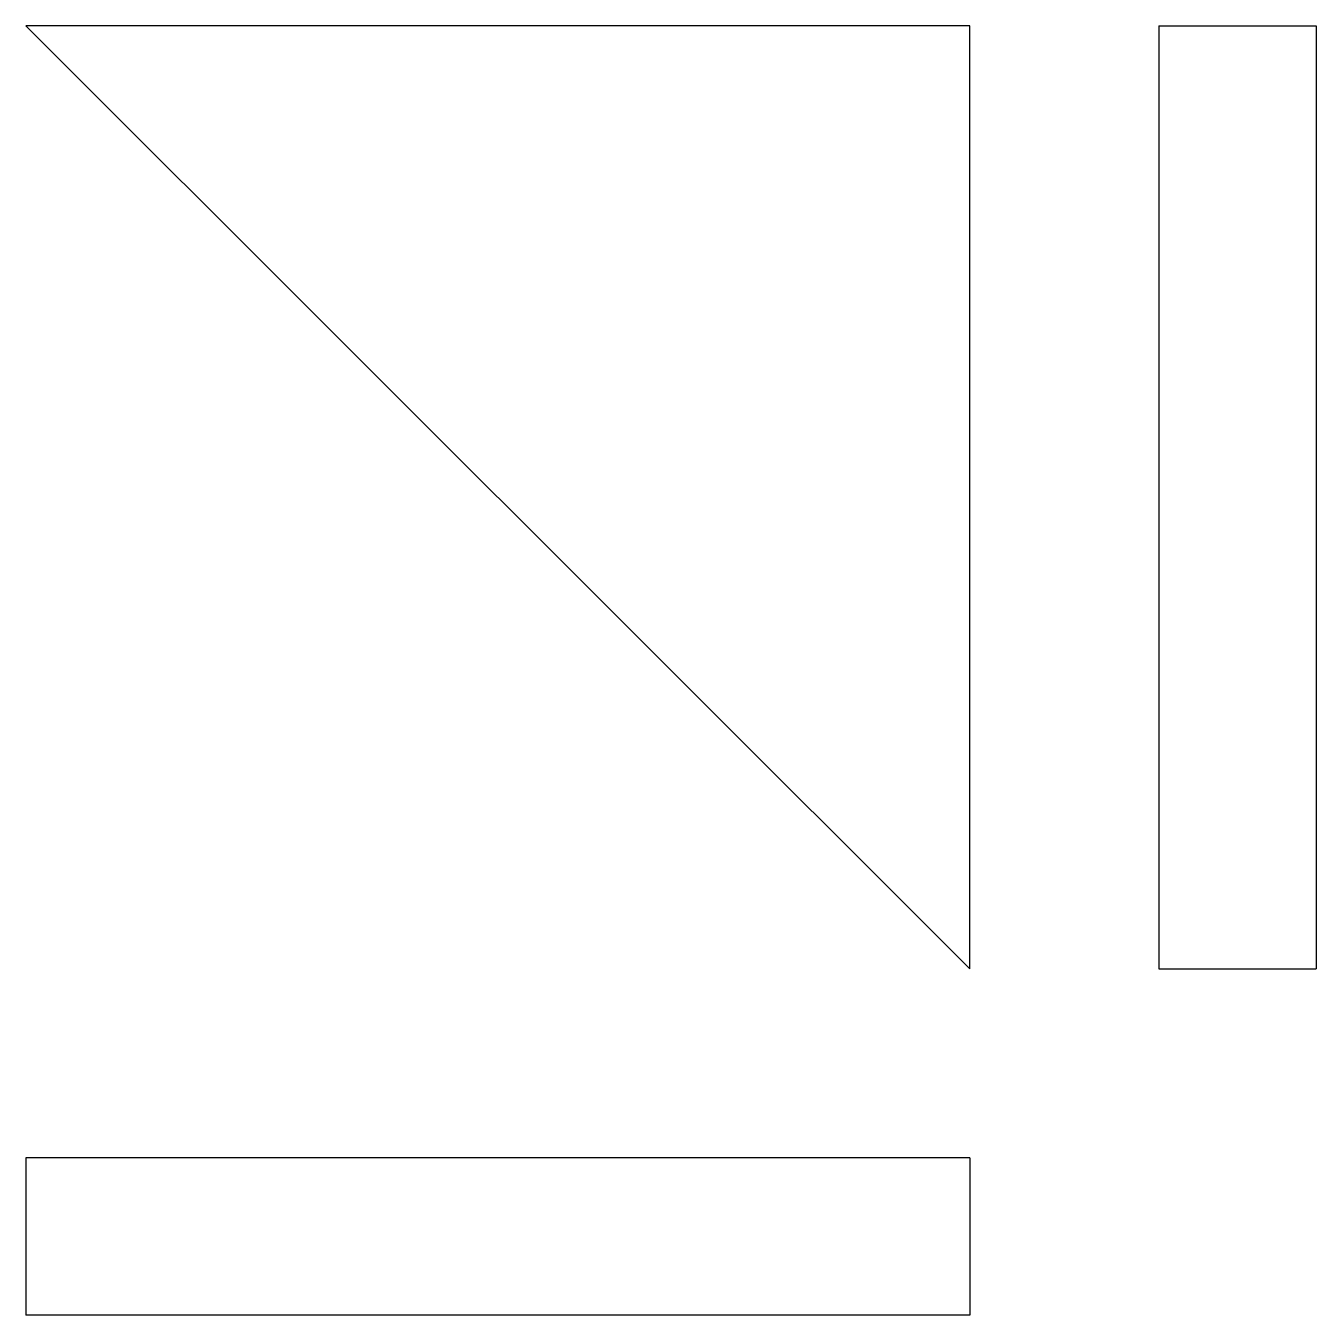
# Model space of a CAD drawing. Extents: x 0 to 2.04, y 0 to 2.04.
import ezdxf

# ---------------------------------------------------------------- set-up
doc = ezdxf.new("R2010")
doc.units = 0
for name, color, linetype in [('FRONT', 7, 'CONTINUOUS'), ('LEFT', 7, 'CONTINUOUS'), ('TOP', 7, 'CONTINUOUS')]:
    doc.layers.add(name, color=color, linetype=linetype)

msp = doc.modelspace()

# ---------------------------------------------------------------- linework, layer by layer
at = {"layer": 'FRONT'}
for p, q in [((0, 2.042284), (1.495804, 0.548578)), ((1.495804, 2.042284), (0, 2.042284)), ((1.495804, 0.548578), (1.495804, 2.042284))]:
    msp.add_line(p, q, dxfattribs=at)
at = {"layer": 'LEFT'}
for p, q in [((1.794965, 2.042284), (2.044382, 2.042284)), ((1.794965, 2.042284), (1.794965, 0.548578)), ((2.044382, 2.042284), (2.044382, 0.548578)), ((1.794965, 0.548578), (2.044382, 0.548578))]:
    msp.add_line(p, q, dxfattribs=at)
at = {"layer": 'TOP'}
for p, q in [((0, 0.249417), (0, 0)), ((1.495804, 0.249417), (0, 0.249417)), ((1.495804, 0.249417), (1.495804, 0)), ((1.495804, 0), (0, 0))]:
    msp.add_line(p, q, dxfattribs=at)

doc.saveas('drawing.dxf')
